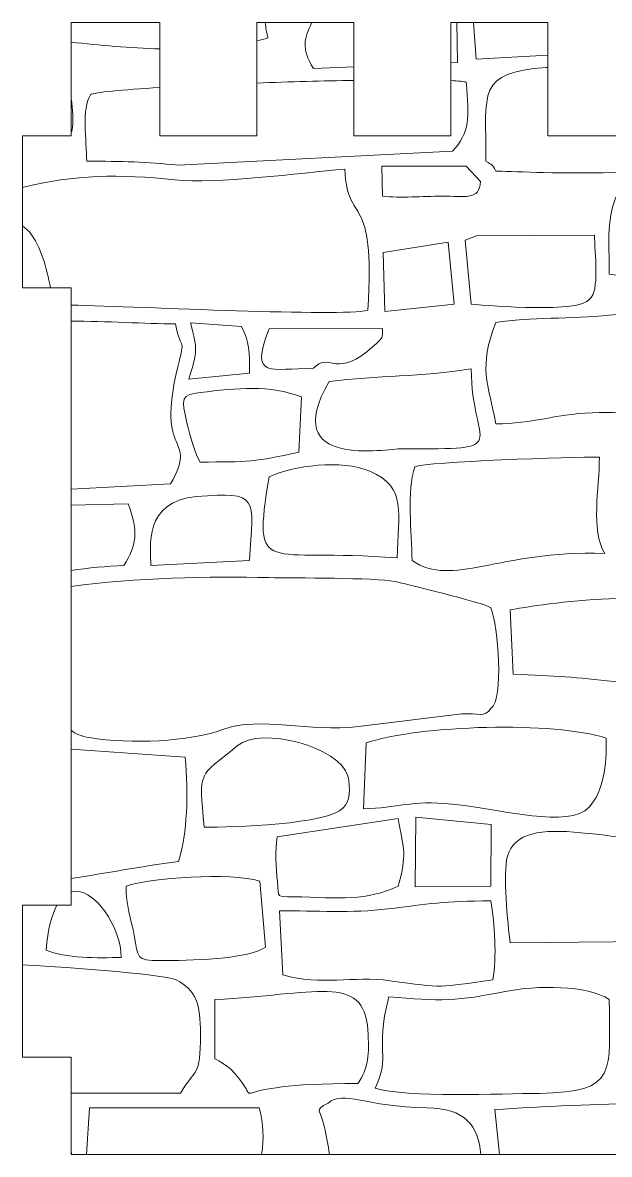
# Model space of a CAD drawing. Header units: millimetres. Extents: x 165 to 617, y -170 to 72.
# Drawn here: x 398.8 to 435.1, y -170.1 to -100.1 of the extents above; entities that cross this region are included whole.
import ezdxf

# ---------------------------------------------------------------- set-up
doc = ezdxf.new("R2010")
doc.units = ezdxf.units.MM
doc.header["$MEASUREMENT"] = 0
doc.layers.add('layer 1', color=7, linetype='Continuous')

msp = doc.modelspace()

# ---------------------------------------------------------------- linework, layer by layer
at = {"layer": 'layer 1', "color": 250, "lineweight": 9}
msp.add_open_spline([(526.8258, -170.1174), (526.8258, -170.1174), (526.8258, -164.1061), (526.8258, -164.1061), (526.8258, -164.1061), (526.8258, -164.1061), (529.8258, -164.1061), (529.8258, -164.1061), (529.8258, -164.1061), (529.8258, -164.1061), (529.8258, -154.7062), (529.8258, -154.7062), (529.8258, -154.7062), (529.8258, -154.7062), (526.8258, -154.7062), (526.8258, -154.7062), (526.8258, -154.7062), (526.8258, -154.7062), (526.8258, -116.5173), (526.8258, -116.5173), (526.8258, -116.5173), (526.8258, -116.5173), (529.8258, -116.5173), (529.8258, -116.5173), (529.8258, -116.5173), (529.8258, -116.5173), (529.8258, -107.1174), (529.8258, -107.1174), (529.8258, -107.1174), (529.8258, -107.1174), (526.8258, -107.1174), (526.8258, -107.1174), (526.8258, -107.1174), (526.8258, -107.1174), (526.8258, -100.1174), (526.8258, -100.1174), (526.8258, -100.1174), (526.8258, -100.1174), (521.3259, -100.1174), (521.3259, -100.1174), (521.3259, -100.1174), (521.3259, -100.1174), (521.3259, -107.1174), (521.3259, -107.1174), (521.3259, -107.1174), (521.3259, -107.1174), (515.3259, -107.1174), (515.3259, -107.1174), (515.3259, -107.1174), (515.3259, -107.1174), (515.3259, -100.1174), (515.3259, -100.1174), (515.3259, -100.1174), (515.3259, -100.1174), (509.3259, -100.1174), (509.3259, -100.1174), (509.3259, -100.1174), (509.3259, -100.1174), (509.3259, -107.1174), (509.3259, -107.1174), (509.3259, -107.1174), (509.3259, -107.1174), (503.3259, -107.1174), (503.3259, -107.1174), (503.3259, -107.1174), (503.3259, -107.1174), (503.3259, -100.1174), (503.3259, -100.1174), (503.3259, -100.1174), (503.3259, -100.1174), (497.3259, -100.1174), (497.3259, -100.1174), (497.3259, -100.1174), (497.3259, -100.1174), (497.3259, -107.1174), (497.3259, -107.1174), (497.3259, -107.1174), (497.3259, -107.1174), (491.3259, -107.1174), (491.3259, -107.1174), (491.3259, -107.1174), (491.3259, -107.1174), (491.3259, -100.1174), (491.3259, -100.1174), (491.3259, -100.1174), (491.3259, -100.1174), (485.3259, -100.1174), (485.3259, -100.1174), (485.3259, -100.1174), (485.3259, -100.1174), (485.3259, -107.1174), (485.3259, -107.1174), (485.3259, -107.1174), (485.3259, -107.1174), (479.3259, -107.1174), (479.3259, -107.1174), (479.3259, -107.1174), (479.3259, -107.1174), (479.3259, -100.1174), (479.3259, -100.1174), (479.3259, -100.1174), (479.3259, -100.1174), (473.3259, -100.1174), (473.3259, -100.1174), (473.3259, -100.1174), (473.3259, -100.1174), (473.3259, -107.1174), (473.3259, -107.1174), (473.3259, -107.1174), (473.3259, -107.1174), (467.3259, -107.1174), (467.3259, -107.1174), (467.3259, -107.1174), (467.3259, -107.1174), (467.3259, -100.1174), (467.3259, -100.1174), (467.3259, -100.1174), (467.3259, -100.1174), (461.3259, -100.1174), (461.3259, -100.1174), (461.3259, -100.1174), (461.3259, -100.1174), (461.3259, -107.1174), (461.3259, -107.1174), (461.3259, -107.1174), (461.3259, -107.1174), (455.3259, -107.1174), (455.3259, -107.1174), (455.3259, -107.1174), (455.3259, -107.1174), (455.3259, -100.1174), (455.3259, -100.1174), (455.3259, -100.1174), (455.3259, -100.1174), (449.3259, -100.1174), (449.3259, -100.1174), (449.3259, -100.1174), (449.3259, -100.1174), (449.3259, -107.1174), (449.3259, -107.1174), (449.3259, -107.1174), (449.3259, -107.1174), (443.3259, -107.1174), (443.3259, -107.1174), (443.3259, -107.1174), (443.3259, -107.1174), (443.3259, -100.1174), (443.3259, -100.1174), (443.3259, -100.1174), (443.3259, -100.1174), (437.3259, -100.1174), (437.3259, -100.1174), (437.3259, -100.1174), (437.3259, -100.1174), (437.3259, -107.1174), (437.3259, -107.1174), (437.3259, -107.1174), (437.3259, -107.1174), (431.3259, -107.1174), (431.3259, -107.1174), (431.3259, -107.1174), (431.3259, -107.1174), (431.3259, -100.1174), (431.3259, -100.1174), (431.3259, -100.1174), (431.3259, -100.1174), (425.3259, -100.1174), (425.3259, -100.1174), (425.3259, -100.1174), (425.3259, -100.1174), (425.3259, -107.1174), (425.3259, -107.1174), (425.3259, -107.1174), (425.3259, -107.1174), (419.3259, -107.1174), (419.3259, -107.1174), (419.3259, -107.1174), (419.3259, -107.1174), (419.3259, -100.1174), (419.3259, -100.1174), (419.3259, -100.1174), (419.3259, -100.1174), (413.3259, -100.1174), (413.3259, -100.1174), (413.3259, -100.1174), (413.3259, -100.1174), (413.3259, -107.1174), (413.3259, -107.1174), (413.3259, -107.1174), (413.3259, -107.1174), (407.3259, -107.1174), (407.3259, -107.1174), (407.3259, -107.1174), (407.3259, -107.1174), (407.3259, -100.1174), (407.3259, -100.1174), (407.3259, -100.1174), (407.3259, -100.1174), (401.8258, -100.1174), (401.8258, -100.1174), (401.8258, -100.1174), (401.8258, -100.1174), (401.8258, -107.1174), (401.8258, -107.1174), (401.8258, -107.1174), (401.8258, -107.1174), (398.8258, -107.1174), (398.8258, -107.1174), (398.8258, -107.1174), (398.8258, -107.1174), (398.8258, -116.5173), (398.8258, -116.5173), (398.8258, -116.5173), (398.8258, -116.5173), (401.8258, -116.5173), (401.8258, -116.5173), (401.8258, -116.5173), (401.8258, -116.5173), (401.8258, -154.7062), (401.8258, -154.7062), (401.8258, -154.7062), (401.8258, -154.7062), (398.8258, -154.7062), (398.8258, -154.7062), (398.8258, -154.7062), (398.8258, -154.7062), (398.8258, -164.1061), (398.8258, -164.1061), (398.8258, -164.1061), (398.8258, -164.1061), (401.8258, -164.1061), (401.8258, -164.1061), (401.8258, -164.1061), (401.8258, -164.1061), (401.8258, -170.1174), (401.8258, -170.1174), (401.8258, -170.1174), (469.7959, -170.1174), (439.7019, -170.1174), (526.8258, -170.1174)], degree=3, knots=[0, 0, 0, 0, 0.0163934, 0.0163934, 0.0163934, 0.0163934, 0.0327869, 0.0327869, 0.0327869, 0.0327869, 0.0491803, 0.0491803, 0.0491803, 0.0491803, 0.0655738, 0.0655738, 0.0655738, 0.0655738, 0.0819672, 0.0819672, 0.0819672, 0.0819672, 0.0983607, 0.0983607, 0.0983607, 0.0983607, 0.1147541, 0.1147541, 0.1147541, 0.1147541, 0.1311475, 0.1311475, 0.1311475, 0.1311475, 0.147541, 0.147541, 0.147541, 0.147541, 0.1639344, 0.1639344, 0.1639344, 0.1639344, 0.1803279, 0.1803279, 0.1803279, 0.1803279, 0.1967213, 0.1967213, 0.1967213, 0.1967213, 0.2131148, 0.2131148, 0.2131148, 0.2131148, 0.2295082, 0.2295082, 0.2295082, 0.2295082, 0.2459016, 0.2459016, 0.2459016, 0.2459016, 0.2622951, 0.2622951, 0.2622951, 0.2622951, 0.2786885, 0.2786885, 0.2786885, 0.2786885, 0.295082, 0.295082, 0.295082, 0.295082, 0.3114754, 0.3114754, 0.3114754, 0.3114754, 0.3278689, 0.3278689, 0.3278689, 0.3278689, 0.3442623, 0.3442623, 0.3442623, 0.3442623, 0.3606557, 0.3606557, 0.3606557, 0.3606557, 0.3770492, 0.3770492, 0.3770492, 0.3770492, 0.3934426, 0.3934426, 0.3934426, 0.3934426, 0.4098361, 0.4098361, 0.4098361, 0.4098361, 0.4262295, 0.4262295, 0.4262295, 0.4262295, 0.442623, 0.442623, 0.442623, 0.442623, 0.4590164, 0.4590164, 0.4590164, 0.4590164, 0.4754098, 0.4754098, 0.4754098, 0.4754098, 0.4918033, 0.4918033, 0.4918033, 0.4918033, 0.5081967, 0.5081967, 0.5081967, 0.5081967, 0.5245902, 0.5245902, 0.5245902, 0.5245902, 0.5409836, 0.5409836, 0.5409836, 0.5409836, 0.557377, 0.557377, 0.557377, 0.557377, 0.5737705, 0.5737705, 0.5737705, 0.5737705, 0.5901639, 0.5901639, 0.5901639, 0.5901639, 0.6065574, 0.6065574, 0.6065574, 0.6065574, 0.6229508, 0.6229508, 0.6229508, 0.6229508, 0.6393443, 0.6393443, 0.6393443, 0.6393443, 0.6557377, 0.6557377, 0.6557377, 0.6557377, 0.6721311, 0.6721311, 0.6721311, 0.6721311, 0.6885246, 0.6885246, 0.6885246, 0.6885246, 0.704918, 0.704918, 0.704918, 0.704918, 0.7213115, 0.7213115, 0.7213115, 0.7213115, 0.7377049, 0.7377049, 0.7377049, 0.7377049, 0.7540984, 0.7540984, 0.7540984, 0.7540984, 0.7704918, 0.7704918, 0.7704918, 0.7704918, 0.7868852, 0.7868852, 0.7868852, 0.7868852, 0.8032787, 0.8032787, 0.8032787, 0.8032787, 0.8196721, 0.8196721, 0.8196721, 0.8196721, 0.8360656, 0.8360656, 0.8360656, 0.8360656, 0.852459, 0.852459, 0.852459, 0.852459, 0.8688525, 0.8688525, 0.8688525, 0.8688525, 0.8852459, 0.8852459, 0.8852459, 0.8852459, 0.9016393, 0.9016393, 0.9016393, 0.9016393, 0.9180328, 0.9180328, 0.9180328, 0.9180328, 0.9344262, 0.9344262, 0.9344262, 0.9344262, 0.9508197, 0.9508197, 0.9508197, 0.9508197, 0.9672131, 0.9672131, 0.9672131, 0.9672131, 1, 1, 1, 1], dxfattribs=at)
at = {"layer": 'layer 1', "color": 177, "lineweight": 9}
for points, knots in [([(407.3259, -101.7481), (405.4676, -101.693), (403.5926, -101.5069), (401.8258, -101.3301), (401.8258, -101.3301), (401.8258, -101.3301), (401.8258, -100.1174), (401.8258, -100.1174), (401.8258, -100.1174), (401.8258, -100.1174), (407.3259, -100.1174), (407.3259, -100.1174), (407.3259, -100.1174), (407.3259, -100.1174), (407.3259, -101.7481), (407.3259, -101.7481)], [0, 0, 0, 0, 0.2, 0.2, 0.2, 0.2, 0.4, 0.4, 0.4, 0.4, 0.6, 0.6, 0.6, 0.6, 1, 1, 1, 1]), ([(413.8306, -100.1174), (413.8739, -100.4199), (413.9285, -100.7329), (413.9957, -101.0599), (413.9957, -101.0599), (413.7756, -101.1271), (413.5522, -101.1886), (413.3259, -101.2448), (413.3259, -101.2448), (413.3259, -101.2448), (413.3259, -100.1174), (413.3259, -100.1174), (413.3259, -100.1174), (413.3259, -100.1174), (413.8306, -100.1174), (413.8306, -100.1174)], [0, 0, 0, 0, 0.2, 0.2, 0.2, 0.2, 0.4, 0.4, 0.4, 0.4, 0.6, 0.6, 0.6, 0.6, 1, 1, 1, 1]), ([(419.3259, -102.8511), (419.3259, -102.8511), (416.8228, -102.955), (416.8228, -102.955), (416.8228, -102.955), (416.023, -101.6736), (416.2659, -101.0584), (416.7229, -100.1174), (416.7229, -100.1174), (416.7229, -100.1174), (419.3259, -100.1174), (419.3259, -100.1174), (419.3259, -100.1174), (419.3259, -100.1174), (419.3259, -102.8511), (419.3259, -102.8511)], [0, 0, 0, 0, 0.2, 0.2, 0.2, 0.2, 0.4, 0.4, 0.4, 0.4, 0.6, 0.6, 0.6, 0.6, 1, 1, 1, 1]), ([(425.6887, -100.1174), (425.6887, -100.1174), (425.7377, -102.585), (425.7377, -102.585), (425.7377, -102.585), (425.7377, -102.585), (425.3259, -102.6021), (425.3259, -102.6021), (425.3259, -102.6021), (425.3259, -102.6021), (425.3259, -100.1174), (425.3259, -100.1174), (425.3259, -100.1174), (425.3259, -100.1174), (425.6887, -100.1174), (425.6887, -100.1174)], [0, 0, 0, 0, 0.2, 0.2, 0.2, 0.2, 0.4, 0.4, 0.4, 0.4, 0.6, 0.6, 0.6, 0.6, 1, 1, 1, 1]), ([(431.3259, -102.1268), (431.3259, -102.1268), (426.8937, -102.3796), (426.8937, -102.3796), (426.8937, -102.3796), (426.8937, -102.3796), (426.7203, -100.1174), (426.7203, -100.1174), (426.7203, -100.1174), (426.7203, -100.1174), (431.3259, -100.1174), (431.3259, -100.1174), (431.3259, -100.1174), (431.3259, -100.1174), (431.3259, -102.1268), (431.3259, -102.1268)], [0, 0, 0, 0, 0.2, 0.2, 0.2, 0.2, 0.4, 0.4, 0.4, 0.4, 0.6, 0.6, 0.6, 0.6, 1, 1, 1, 1]), ([(427.4967, -108.6853), (427.4967, -104.4096), (426.9207, -103.1859), (431.2073, -102.8948), (431.2073, -102.8948), (431.2073, -102.8948), (431.3259, -102.8877), (431.3259, -102.8877), (431.3259, -102.8877), (431.3259, -102.8877), (431.3259, -107.1174), (431.3259, -107.1174), (431.3259, -107.1174), (431.3259, -107.1174), (437.3259, -107.1174), (437.3259, -107.1174), (437.3259, -107.1174), (437.3259, -107.1174), (437.3259, -102.9567), (437.3259, -102.9567), (437.3259, -102.9567), (438.8843, -103.0308), (440.2491, -103.145), (440.7714, -103.2987), (440.7714, -103.2987), (441.0073, -103.9202), (441.5921, -107.7693), (441.042, -108.4191), (441.042, -108.4191), (439.9357, -109.8138), (429.6825, -109.3515), (428.1085, -109.2972), (428.1085, -109.2972), (427.8574, -108.8237), (427.8888, -108.9426), (427.4967, -108.6853)], [0, 0, 0, 0, 0.1, 0.1, 0.1, 0.1, 0.2, 0.2, 0.2, 0.2, 0.3, 0.3, 0.3, 0.3, 0.4, 0.4, 0.4, 0.4, 0.5, 0.5, 0.5, 0.5, 0.6, 0.6, 0.6, 0.6, 0.7, 0.7, 0.7, 0.7, 0.8, 0.8, 0.8, 0.8, 1, 1, 1, 1]), ([(402.7896, -108.6853), (402.7884, -107.4403), (402.4566, -105.4001), (403.0305, -104.5755), (403.0305, -104.5755), (403.2852, -104.4286), (404.9696, -104.2722), (407.3259, -104.1306), (407.3259, -104.1306), (407.3259, -104.1306), (407.3259, -107.1174), (407.3259, -107.1174), (407.3259, -107.1174), (407.3259, -107.1174), (413.3259, -107.1174), (413.3259, -107.1174), (413.3259, -107.1174), (413.3259, -107.1174), (413.3259, -103.8518), (413.3259, -103.8518), (413.3259, -103.8518), (415.3541, -103.7784), (417.4366, -103.7208), (419.3259, -103.6869), (419.3259, -103.6869), (419.3259, -103.6869), (419.3259, -107.1174), (419.3259, -107.1174), (419.3259, -107.1174), (419.3259, -107.1174), (425.3259, -107.1174), (425.3259, -107.1174), (425.3259, -107.1174), (425.3259, -107.1174), (425.3259, -103.7007), (425.3259, -103.7007), (425.3259, -103.7007), (425.8052, -103.7249), (426.1372, -103.7587), (426.2799, -103.8037), (426.2799, -103.8037), (426.4451, -106.0194), (426.5219, -106.8624), (425.4288, -108.077), (425.4288, -108.077), (425.4288, -108.077), (408.4539, -108.9413), (408.4539, -108.9413), (408.4539, -108.9413), (406.5006, -108.7056), (404.9551, -108.7001), (402.7896, -108.6853)], [0, 0, 0, 0, 0.0714286, 0.0714286, 0.0714286, 0.0714286, 0.1428571, 0.1428571, 0.1428571, 0.1428571, 0.2142857, 0.2142857, 0.2142857, 0.2142857, 0.2857143, 0.2857143, 0.2857143, 0.2857143, 0.3571429, 0.3571429, 0.3571429, 0.3571429, 0.4285714, 0.4285714, 0.4285714, 0.4285714, 0.5, 0.5, 0.5, 0.5, 0.5714286, 0.5714286, 0.5714286, 0.5714286, 0.6428571, 0.6428571, 0.6428571, 0.6428571, 0.7142857, 0.7142857, 0.7142857, 0.7142857, 0.7857143, 0.7857143, 0.7857143, 0.7857143, 0.8571429, 0.8571429, 0.8571429, 0.8571429, 1, 1, 1, 1]), ([(401.8258, -104.8184), (401.9357, -105.4904), (401.9815, -106.1719), (401.8761, -106.8571), (401.8761, -106.8571), (401.8761, -106.8571), (401.8258, -106.8571), (401.8258, -106.8571), (401.8258, -106.8571), (401.8258, -106.8571), (401.8258, -104.8184), (401.8258, -104.8184)], [0, 0, 0, 0, 0.25, 0.25, 0.25, 0.25, 0.5, 0.5, 0.5, 0.5, 1, 1, 1, 1]), ([(398.8258, -112.6798), (398.8258, -112.6798), (398.8258, -110.312), (398.8258, -110.312), (398.8258, -110.312), (402.0469, -109.5079), (404.82, -109.468), (408.2519, -109.8463), (408.2519, -109.8463), (410.741, -110.1204), (416.006, -109.4204), (418.7563, -109.1797), (418.7563, -109.1797), (418.899, -112.7925), (420.6887, -110.3337), (420.1794, -117.912), (420.1794, -117.912), (418.4793, -118.3045), (406.3469, -117.7027), (401.8258, -117.5843), (401.8258, -117.5843), (401.8258, -117.5843), (401.8258, -116.5173), (401.8258, -116.5173), (401.8258, -116.5173), (401.8258, -116.5173), (400.5592, -116.5173), (400.5592, -116.5173), (400.5592, -116.5173), (400.2854, -115.294), (399.9919, -113.9669), (399.2458, -113.0645), (399.2458, -113.0645), (399.2458, -113.0645), (398.8258, -112.6798), (398.8258, -112.6798)], [0, 0, 0, 0, 0.1, 0.1, 0.1, 0.1, 0.2, 0.2, 0.2, 0.2, 0.3, 0.3, 0.3, 0.3, 0.4, 0.4, 0.4, 0.4, 0.5, 0.5, 0.5, 0.5, 0.6, 0.6, 0.6, 0.6, 0.7, 0.7, 0.7, 0.7, 0.8, 0.8, 0.8, 0.8, 1, 1, 1, 1]), ([(421.0422, -108.9888), (421.0422, -108.9888), (426.2783, -108.9892), (426.2783, -108.9892), (426.2783, -108.9892), (426.2783, -108.9892), (427.1579, -109.9427), (427.1579, -109.9427), (427.1579, -109.9427), (427.1214, -111.1324), (426.1565, -110.8413), (424.7721, -110.8492), (424.7721, -110.8492), (423.5756, -110.8561), (422.2005, -110.9789), (421.0913, -110.8445), (421.0913, -110.8445), (421.0913, -110.8445), (421.0422, -108.9888), (421.0422, -108.9888)], [0, 0, 0, 0, 0.1666667, 0.1666667, 0.1666667, 0.1666667, 0.3333333, 0.3333333, 0.3333333, 0.3333333, 0.5, 0.5, 0.5, 0.5, 0.6666667, 0.6666667, 0.6666667, 0.6666667, 1, 1, 1, 1]), ([(435.1274, -115.6674), (435.1226, -113.4702), (434.9069, -112.3065), (435.734, -110.4107), (435.734, -110.4107), (435.734, -110.4107), (437.1593, -110.3008), (437.1593, -110.3008), (437.1593, -110.3008), (436.8097, -113.5077), (437.7849, -113.6625), (437.5656, -116.0079), (437.5656, -116.0079), (437.5656, -116.0079), (435.1274, -115.6674), (435.1274, -115.6674)], [0, 0, 0, 0, 0.2, 0.2, 0.2, 0.2, 0.4, 0.4, 0.4, 0.4, 0.6, 0.6, 0.6, 0.6, 1, 1, 1, 1]), ([(426.2122, -113.5696), (426.2122, -113.5696), (426.9085, -113.3141), (426.9085, -113.3141), (426.9085, -113.3141), (426.9085, -113.3141), (434.2105, -113.2597), (434.2105, -113.2597), (434.2105, -113.2597), (434.2105, -114.3136), (434.5516, -116.7447), (433.9053, -117.2302), (433.9053, -117.2302), (433.2657, -118.082), (427.9352, -117.6433), (426.5817, -117.5328), (426.5817, -117.5328), (426.5817, -117.5328), (426.2122, -113.5696), (426.2122, -113.5696)], [0, 0, 0, 0, 0.1666667, 0.1666667, 0.1666667, 0.1666667, 0.3333333, 0.3333333, 0.3333333, 0.3333333, 0.5, 0.5, 0.5, 0.5, 0.6666667, 0.6666667, 0.6666667, 0.6666667, 1, 1, 1, 1]), ([(421.1342, -114.336), (421.1342, -114.336), (425.1601, -113.6903), (425.1601, -113.6903), (425.1601, -113.6903), (425.1601, -113.6903), (425.5314, -117.5276), (425.5314, -117.5276), (425.5314, -117.5276), (425.5314, -117.5276), (421.2368, -117.9934), (421.2368, -117.9934), (421.2368, -117.9934), (421.2368, -117.9934), (421.1342, -114.336), (421.1342, -114.336)], [0, 0, 0, 0, 0.2, 0.2, 0.2, 0.2, 0.4, 0.4, 0.4, 0.4, 0.6, 0.6, 0.6, 0.6, 1, 1, 1, 1]), ([(428.1085, -118.6649), (430.1775, -118.3272), (432.8173, -118.4598), (435.1115, -118.2064), (435.1115, -118.2064), (437.6993, -117.9199), (439.6167, -118.3561), (441.2261, -119.3616), (441.2261, -119.3616), (441.2261, -119.3616), (441.2261, -123.9384), (441.2261, -123.9384), (441.2261, -123.9384), (438.8522, -123.9384), (436.7561, -124.2617), (434.5076, -124.2401), (434.5076, -124.2401), (432.1183, -124.2171), (430.3029, -124.9808), (428.1068, -124.925), (428.1068, -124.925), (427.6243, -122.4355), (427.0116, -121.4592), (428.1085, -118.6649)], [0, 0, 0, 0, 0.1428571, 0.1428571, 0.1428571, 0.1428571, 0.2857143, 0.2857143, 0.2857143, 0.2857143, 0.4285714, 0.4285714, 0.4285714, 0.4285714, 0.5714286, 0.5714286, 0.5714286, 0.5714286, 0.7142857, 0.7142857, 0.7142857, 0.7142857, 1, 1, 1, 1]), ([(401.8258, -118.5851), (403.9683, -118.5654), (406.4169, -118.75), (408.2832, -118.75), (408.2832, -118.75), (408.6575, -120.5991), (408.909, -119.451), (408.4292, -121.3975), (408.4292, -121.3975), (407.0076, -127.1625), (409.729, -125.5236), (407.9842, -128.6447), (407.9842, -128.6447), (407.9842, -128.6447), (401.8258, -128.9669), (401.8258, -128.9669), (401.8258, -128.9669), (401.8258, -128.9669), (401.8258, -118.5851), (401.8258, -118.5851)], [0, 0, 0, 0, 0.1666667, 0.1666667, 0.1666667, 0.1666667, 0.3333333, 0.3333333, 0.3333333, 0.3333333, 0.5, 0.5, 0.5, 0.5, 0.6666667, 0.6666667, 0.6666667, 0.6666667, 1, 1, 1, 1]), ([(409.2116, -118.6923), (409.2116, -118.6923), (412.373, -118.907), (412.373, -118.907), (412.373, -118.907), (412.8667, -119.8757), (412.8659, -120.4659), (412.8569, -121.8032), (412.8569, -121.8032), (412.8569, -121.8032), (409.1087, -122.1754), (409.1087, -122.1754), (409.1087, -122.1754), (409.6311, -120.4699), (409.6621, -120.4093), (409.2116, -118.6923)], [0, 0, 0, 0, 0.2, 0.2, 0.2, 0.2, 0.4, 0.4, 0.4, 0.4, 0.6, 0.6, 0.6, 0.6, 1, 1, 1, 1]), ([(414.0757, -119.0551), (414.0757, -119.0551), (421.0945, -119.0389), (421.0945, -119.0389), (421.0945, -119.0389), (421.0823, -119.6895), (421.0905, -119.5518), (420.7526, -119.9435), (420.7526, -119.9435), (420.7526, -119.9435), (420.1271, -120.4801), (420.1271, -120.4801), (420.1271, -120.4801), (418.0732, -122.0547), (417.7692, -120.4789), (416.8223, -121.4984), (416.8223, -121.4984), (414.151, -121.4984), (412.8573, -122.2078), (414.0757, -119.0551)], [0, 0, 0, 0, 0.1666667, 0.1666667, 0.1666667, 0.1666667, 0.3333333, 0.3333333, 0.3333333, 0.3333333, 0.5, 0.5, 0.5, 0.5, 0.6666667, 0.6666667, 0.6666667, 0.6666667, 1, 1, 1, 1]), ([(417.7919, -122.3166), (420.8228, -121.9174), (423.4658, -122.0622), (426.5833, -121.5251), (426.5833, -121.5251), (426.599, -126.4758), (429.3579, -126.4957), (422.3198, -126.4756), (422.3198, -126.4756), (421.3233, -126.4726), (414.6153, -127.7682), (417.7919, -122.3166)], [0, 0, 0, 0, 0.25, 0.25, 0.25, 0.25, 0.5, 0.5, 0.5, 0.5, 1, 1, 1, 1]), ([(416.0863, -123.2709), (416.0863, -123.2709), (415.9102, -126.6838), (415.9102, -126.6838), (415.9102, -126.6838), (413.2705, -127.2818), (412.6882, -127.2937), (409.8054, -127.2937), (409.8054, -127.2937), (409.5477, -126.909), (409.1616, -125.6267), (408.9909, -124.8658), (408.9909, -124.8658), (408.6514, -123.3568), (408.6176, -123.1293), (409.8112, -122.9932), (409.8112, -122.9932), (412.1176, -122.7298), (414.1117, -122.5018), (416.0863, -123.2709)], [0, 0, 0, 0, 0.1666667, 0.1666667, 0.1666667, 0.1666667, 0.3333333, 0.3333333, 0.3333333, 0.3333333, 0.5, 0.5, 0.5, 0.5, 0.6666667, 0.6666667, 0.6666667, 0.6666667, 1, 1, 1, 1]), ([(414.0757, -128.2058), (415.5492, -127.5246), (418.5563, -127.1138), (420.3066, -127.8612), (420.3066, -127.8612), (422.6921, -128.8801), (422.0095, -130.4832), (422.0095, -133.2275), (422.0095, -133.2275), (413.7182, -132.5587), (413.0478, -134.5884), (414.0757, -128.2058)], [0, 0, 0, 0, 0.25, 0.25, 0.25, 0.25, 0.5, 0.5, 0.5, 0.5, 1, 1, 1, 1]), ([(422.9214, -133.3927), (422.9214, -131.6432), (422.5551, -129.0998), (423.1019, -127.5975), (423.1019, -127.5975), (423.7885, -127.252), (432.9077, -126.9857), (434.5155, -126.9857), (434.5155, -126.9857), (434.5155, -128.9545), (433.9554, -131.4693), (434.846, -132.9445), (434.846, -132.9445), (428.1121, -132.7629), (425.5053, -135.0874), (422.9214, -133.3927)], [0, 0, 0, 0, 0.2, 0.2, 0.2, 0.2, 0.4, 0.4, 0.4, 0.4, 0.6, 0.6, 0.6, 0.6, 1, 1, 1, 1]), ([(412.8587, -133.3943), (412.8587, -133.3943), (406.7643, -133.6937), (406.7643, -133.6937), (406.7643, -133.6937), (406.7463, -132.5976), (406.2744, -129.7172), (409.5878, -129.4319), (409.5878, -129.4319), (413.4878, -129.0962), (413.1203, -129.4607), (412.8587, -133.3943)], [0, 0, 0, 0, 0.25, 0.25, 0.25, 0.25, 0.5, 0.5, 0.5, 0.5, 1, 1, 1, 1]), ([(401.8258, -129.9681), (401.8258, -129.9681), (405.3586, -129.888), (405.3586, -129.888), (405.3586, -129.888), (406.0164, -131.6476), (405.8669, -132.4524), (405.0833, -133.6994), (405.0833, -133.6994), (404.038, -133.7423), (402.9063, -133.8431), (401.8258, -133.9953), (401.8258, -133.9953), (401.8258, -133.9953), (401.8258, -129.9681), (401.8258, -129.9681)], [0, 0, 0, 0, 0.2, 0.2, 0.2, 0.2, 0.4, 0.4, 0.4, 0.4, 0.6, 0.6, 0.6, 0.6, 1, 1, 1, 1]), ([(401.8258, -134.9864), (405.7835, -134.4468), (410.4615, -134.3663), (414.0771, -134.4419), (414.0771, -134.4419), (415.6778, -134.475), (420.6073, -134.4428), (421.8326, -134.6833), (421.8326, -134.6833), (422.2404, -134.7628), (427.3816, -135.9931), (427.8049, -136.313), (427.8049, -136.313), (428.239, -137.4464), (428.6158, -141.9409), (427.8049, -142.545), (427.8049, -142.545), (427.3801, -143.1153), (427.0436, -142.8254), (426.0017, -142.8649), (426.0017, -142.8649), (426.0017, -142.8649), (419.6159, -143.6575), (419.6159, -143.6575), (419.6159, -143.6575), (416.555, -144.0301), (413.5832, -142.9824), (411.2046, -143.8391), (411.2046, -143.8391), (409.0932, -144.5999), (405.5553, -144.7607), (402.9674, -144.3399), (402.9674, -144.3399), (402.4391, -144.254), (402.0831, -144.1023), (401.8258, -143.8933), (401.8258, -143.8933), (401.8258, -143.8933), (401.8258, -134.9864), (401.8258, -134.9864)], [0, 0, 0, 0, 0.0909091, 0.0909091, 0.0909091, 0.0909091, 0.1818182, 0.1818182, 0.1818182, 0.1818182, 0.2727273, 0.2727273, 0.2727273, 0.2727273, 0.3636364, 0.3636364, 0.3636364, 0.3636364, 0.4545455, 0.4545455, 0.4545455, 0.4545455, 0.5454545, 0.5454545, 0.5454545, 0.5454545, 0.6363636, 0.6363636, 0.6363636, 0.6363636, 0.7272727, 0.7272727, 0.7272727, 0.7272727, 0.8181818, 0.8181818, 0.8181818, 0.8181818, 1, 1, 1, 1]), ([(429.1886, -140.4149), (429.1886, -140.4149), (428.9931, -136.4421), (428.9931, -136.4421), (428.9931, -136.4421), (431.7479, -135.8979), (439.6783, -135.0082), (441.5312, -136.748), (441.5312, -136.748), (441.5312, -138.3674), (441.6745, -139.1369), (441.2261, -140.4101), (441.2261, -140.4101), (439.0373, -140.4101), (437.3661, -141.0997), (435.4354, -140.8743), (435.4354, -140.8743), (433.0685, -140.5984), (431.7884, -140.5138), (429.1886, -140.4149)], [0, 0, 0, 0, 0.1666667, 0.1666667, 0.1666667, 0.1666667, 0.3333333, 0.3333333, 0.3333333, 0.3333333, 0.5, 0.5, 0.5, 0.5, 0.6666667, 0.6666667, 0.6666667, 0.6666667, 1, 1, 1, 1]), ([(419.9195, -148.7427), (419.9195, -148.7427), (420.0918, -144.6723), (420.0918, -144.6723), (420.0918, -144.6723), (423.3289, -143.5524), (431.7639, -143.3225), (434.9361, -144.3737), (434.9361, -144.3737), (434.9789, -146.0789), (434.7598, -147.6934), (433.8761, -148.6401), (433.8761, -148.6401), (432.6122, -149.9943), (428.5543, -148.7722), (425.3842, -148.4495), (425.3842, -148.4495), (422.8605, -148.1926), (422.0373, -148.7049), (419.9195, -148.7427)], [0, 0, 0, 0, 0.1666667, 0.1666667, 0.1666667, 0.1666667, 0.3333333, 0.3333333, 0.3333333, 0.3333333, 0.5, 0.5, 0.5, 0.5, 0.6666667, 0.6666667, 0.6666667, 0.6666667, 1, 1, 1, 1]), ([(418.654, -148.6825), (417.8059, -149.7046), (411.7545, -149.9071), (410.0584, -149.8757), (410.0584, -149.8757), (409.7073, -146.2238), (409.7096, -146.8588), (412.105, -144.8522), (412.105, -144.8522), (413.6095, -143.5923), (418.4684, -144.9315), (418.9407, -146.714), (418.9407, -146.714), (419.1389, -147.4634), (419.0888, -148.3282), (418.654, -148.6825)], [0, 0, 0, 0, 0.2, 0.2, 0.2, 0.2, 0.4, 0.4, 0.4, 0.4, 0.6, 0.6, 0.6, 0.6, 1, 1, 1, 1]), ([(401.8258, -145.0465), (401.8258, -145.0465), (408.8931, -145.5406), (408.8931, -145.5406), (408.8931, -145.5406), (409.0748, -147.8702), (409.0243, -150.2044), (408.4807, -152.0011), (408.4807, -152.0011), (405.9911, -152.3313), (404.0526, -152.7197), (401.8258, -153.0513), (401.8258, -153.0513), (401.8258, -153.0513), (401.8258, -145.0465), (401.8258, -145.0465)], [0, 0, 0, 0, 0.2, 0.2, 0.2, 0.2, 0.4, 0.4, 0.4, 0.4, 0.6, 0.6, 0.6, 0.6, 1, 1, 1, 1]), ([(442.7398, -151.0845), (442.8377, -153.5816), (442.5421, -154.8269), (441.7704, -156.9085), (441.7704, -156.9085), (441.7704, -156.9085), (429.0028, -157.0394), (429.0028, -157.0394), (429.0028, -157.0394), (428.8327, -155.8904), (428.5438, -152.6661), (428.8115, -151.7283), (428.8115, -151.7283), (429.7035, -148.6034), (435.4483, -151.0496), (442.7398, -151.0845)], [0, 0, 0, 0, 0.2, 0.2, 0.2, 0.2, 0.4, 0.4, 0.4, 0.4, 0.6, 0.6, 0.6, 0.6, 1, 1, 1, 1]), ([(414.571, -150.4743), (414.571, -150.4743), (422.0603, -149.3487), (422.0603, -149.3487), (422.0603, -149.3487), (422.416, -151.3922), (422.6158, -151.4816), (422.0711, -153.5246), (422.0711, -153.5246), (420.0766, -154.4623), (418.5074, -154.251), (415.5719, -154.1835), (415.5719, -154.1835), (414.4896, -154.1583), (414.7011, -154.3017), (414.5938, -153.2522), (414.5938, -153.2522), (414.5009, -152.3407), (414.446, -151.36), (414.571, -150.4743)], [0, 0, 0, 0, 0.1666667, 0.1666667, 0.1666667, 0.1666667, 0.3333333, 0.3333333, 0.3333333, 0.3333333, 0.5, 0.5, 0.5, 0.5, 0.6666667, 0.6666667, 0.6666667, 0.6666667, 1, 1, 1, 1]), ([(423.1588, -149.2522), (423.1588, -149.2522), (427.8211, -149.7205), (427.8211, -149.7205), (427.8211, -149.7205), (427.8211, -149.7205), (427.8049, -153.5261), (427.8049, -153.5261), (427.8049, -153.5261), (427.8049, -153.5261), (423.1124, -153.5611), (423.1124, -153.5611), (423.1124, -153.5611), (423.1124, -153.5611), (423.1588, -149.2522), (423.1588, -149.2522)], [0, 0, 0, 0, 0.2, 0.2, 0.2, 0.2, 0.4, 0.4, 0.4, 0.4, 0.6, 0.6, 0.6, 0.6, 1, 1, 1, 1]), ([(405.2301, -153.5231), (406.6922, -153.0199), (411.6751, -152.6567), (413.5104, -153.213), (413.5104, -153.213), (413.5104, -153.213), (413.8527, -157.2956), (413.8527, -157.2956), (413.8527, -157.2956), (412.8392, -158.0587), (409.0661, -158.1274), (407.3297, -158.1332), (407.3297, -158.1332), (405.8017, -158.1382), (405.9902, -157.9412), (405.735, -156.5844), (405.735, -156.5844), (405.538, -155.5338), (405.2236, -154.746), (405.2301, -153.5231)], [0, 0, 0, 0, 0.1666667, 0.1666667, 0.1666667, 0.1666667, 0.3333333, 0.3333333, 0.3333333, 0.3333333, 0.5, 0.5, 0.5, 0.5, 0.6666667, 0.6666667, 0.6666667, 0.6666667, 1, 1, 1, 1]), ([(400.2734, -157.4899), (400.3929, -156.1823), (400.6339, -155.2843), (400.9462, -154.7062), (400.9462, -154.7062), (400.9462, -154.7062), (401.8258, -154.7062), (401.8258, -154.7062), (401.8258, -154.7062), (401.8258, -154.7062), (401.8258, -153.8817), (401.8258, -153.8817), (401.8258, -153.8817), (403.198, -153.484), (404.9343, -156.0769), (404.9262, -157.9358), (404.9262, -157.9358), (403.4902, -157.9775), (401.4611, -157.9931), (400.2734, -157.4899)], [0, 0, 0, 0, 0.1666667, 0.1666667, 0.1666667, 0.1666667, 0.3333333, 0.3333333, 0.3333333, 0.3333333, 0.5, 0.5, 0.5, 0.5, 0.6666667, 0.6666667, 0.6666667, 0.6666667, 1, 1, 1, 1]), ([(414.9364, -159.0166), (414.9364, -159.0166), (414.713, -155.0461), (414.713, -155.0461), (414.713, -155.0461), (416.9157, -155.0482), (419.2189, -155.2049), (421.4266, -154.9362), (421.4266, -154.9362), (423.9283, -154.6321), (424.9126, -154.4383), (427.8049, -154.4383), (427.8049, -154.4383), (428.021, -155.8736), (428.1878, -157.8961), (427.9172, -159.3199), (427.9172, -159.3199), (424.5393, -159.7898), (424.9317, -159.8564), (421.5505, -159.3792), (421.5505, -159.3792), (419.261, -159.0561), (417.3178, -159.7144), (414.9364, -159.0166)], [0, 0, 0, 0, 0.1428571, 0.1428571, 0.1428571, 0.1428571, 0.2857143, 0.2857143, 0.2857143, 0.2857143, 0.4285714, 0.4285714, 0.4285714, 0.4285714, 0.5714286, 0.5714286, 0.5714286, 0.5714286, 0.7142857, 0.7142857, 0.7142857, 0.7142857, 1, 1, 1, 1]), ([(398.8258, -158.4033), (400.3044, -158.4556), (407.6167, -158.9514), (408.3304, -159.3264), (408.3304, -159.3264), (409.5741, -159.9793), (409.8342, -160.8143), (409.8321, -162.6743), (409.8321, -162.6743), (409.8291, -165.3815), (409.511, -164.7877), (408.5865, -166.3371), (408.5865, -166.3371), (408.5865, -166.3371), (401.8258, -166.3371), (401.8258, -166.3371), (401.8258, -166.3371), (401.8258, -166.3371), (401.8258, -164.1061), (401.8258, -164.1061), (401.8258, -164.1061), (401.8258, -164.1061), (398.8258, -164.1061), (398.8258, -164.1061), (398.8258, -164.1061), (398.8258, -164.1061), (398.8258, -158.4033), (398.8258, -158.4033)], [0, 0, 0, 0, 0.125, 0.125, 0.125, 0.125, 0.25, 0.25, 0.25, 0.25, 0.375, 0.375, 0.375, 0.375, 0.5, 0.5, 0.5, 0.5, 0.625, 0.625, 0.625, 0.625, 0.75, 0.75, 0.75, 0.75, 1, 1, 1, 1]), ([(410.7204, -164.2005), (410.7204, -164.2005), (410.7193, -160.5388), (410.7193, -160.5388), (410.7193, -160.5388), (416.8717, -160.2692), (419.946, -158.863), (420.1865, -162.4178), (420.1865, -162.4178), (420.2897, -163.9336), (420.2232, -164.7875), (419.5691, -165.7273), (419.5691, -165.7273), (410.5768, -165.7273), (413.8509, -167.3585), (412.0985, -165.2784), (412.0985, -165.2784), (411.5577, -164.6368), (411.4129, -164.6253), (410.7204, -164.2005)], [0, 0, 0, 0, 0.1666667, 0.1666667, 0.1666667, 0.1666667, 0.3333333, 0.3333333, 0.3333333, 0.3333333, 0.5, 0.5, 0.5, 0.5, 0.6666667, 0.6666667, 0.6666667, 0.6666667, 1, 1, 1, 1]), ([(420.6308, -166.0321), (421.6493, -163.8452), (420.5821, -164.0009), (421.4793, -160.3709), (421.4793, -160.3709), (424.5938, -160.6626), (425.7978, -160.6338), (428.6922, -160.0433), (428.6922, -160.0433), (430.6193, -159.6499), (433.7767, -159.6482), (435.1255, -160.5402), (435.1255, -160.5402), (435.1255, -164.9978), (435.7113, -166.2855), (430.8045, -166.3429), (430.8045, -166.3429), (428.4147, -166.3711), (422.5875, -166.6056), (420.6308, -166.0321)], [0, 0, 0, 0, 0.1666667, 0.1666667, 0.1666667, 0.1666667, 0.3333333, 0.3333333, 0.3333333, 0.3333333, 0.5, 0.5, 0.5, 0.5, 0.6666667, 0.6666667, 0.6666667, 0.6666667, 1, 1, 1, 1]), ([(417.8051, -170.1174), (417.7324, -169.502), (417.6313, -169.0715), (417.4835, -168.3735), (417.4835, -168.3735), (417.2453, -167.2492), (416.8073, -167.4415), (417.736, -166.9442), (417.736, -166.9442), (418.6695, -166.1401), (420.0424, -167.1864), (423.8452, -167.2332), (423.8452, -167.2332), (426.1694, -167.2616), (427.0499, -168.3425), (427.178, -170.1174), (427.178, -170.1174), (427.178, -170.1174), (417.8051, -170.1174), (417.8051, -170.1174)], [0, 0, 0, 0, 0.1666667, 0.1666667, 0.1666667, 0.1666667, 0.3333333, 0.3333333, 0.3333333, 0.3333333, 0.5, 0.5, 0.5, 0.5, 0.6666667, 0.6666667, 0.6666667, 0.6666667, 1, 1, 1, 1]), ([(428.3368, -170.1174), (428.3368, -170.1174), (428.0369, -167.3445), (428.0369, -167.3445), (428.0369, -167.3445), (430.9269, -167.1763), (434.6878, -166.9792), (437.1755, -166.9724), (437.1755, -166.9724), (441.2097, -166.9613), (442.0771, -166.1918), (442.1374, -170.1174), (442.1374, -170.1174), (442.1374, -170.1174), (428.3368, -170.1174), (428.3368, -170.1174)], [0, 0, 0, 0, 0.2, 0.2, 0.2, 0.2, 0.4, 0.4, 0.4, 0.4, 0.6, 0.6, 0.6, 0.6, 1, 1, 1, 1]), ([(402.772, -170.1174), (402.772, -170.1174), (402.9591, -167.239), (402.9591, -167.239), (402.9591, -167.239), (402.9591, -167.239), (413.4672, -167.2492), (413.4672, -167.2492), (413.4672, -167.2492), (413.7309, -168.3162), (413.7722, -169.0333), (413.6097, -170.1174), (413.6097, -170.1174), (413.6097, -170.1174), (402.772, -170.1174), (402.772, -170.1174)], [0, 0, 0, 0, 0.2, 0.2, 0.2, 0.2, 0.4, 0.4, 0.4, 0.4, 0.6, 0.6, 0.6, 0.6, 1, 1, 1, 1]), ([(401.8258, -169.856), (401.8258, -169.856), (401.8439, -170.1174), (401.8439, -170.1174), (401.8439, -170.1174), (401.8439, -170.1174), (401.8258, -170.1174), (401.8258, -170.1174), (401.8258, -170.1174), (401.8258, -170.1174), (401.8258, -169.856), (401.8258, -169.856)], [0, 0, 0, 0, 0.25, 0.25, 0.25, 0.25, 0.5, 0.5, 0.5, 0.5, 1, 1, 1, 1])]:
    msp.add_open_spline(points, degree=3, knots=knots, dxfattribs=at)

doc.saveas('drawing.dxf')
